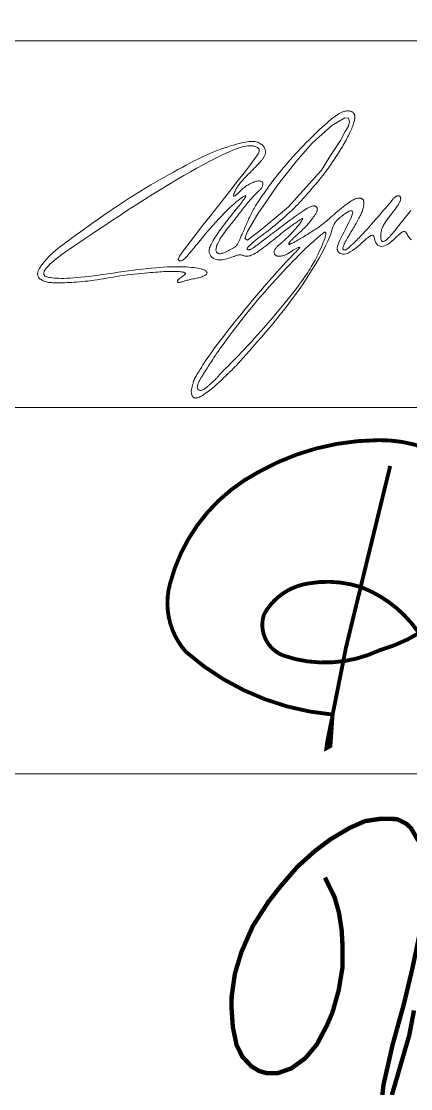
# Model space of a CAD drawing. Header units: millimetres. Extents: x 0 to 571985, y 0 to 2066666.
# Drawn here: x 568787.42 to 568794.44, y 2065514.77 to 2065534.02 of the extents above; entities that cross this region are included whole.
import ezdxf
from ezdxf.xclip import XClip

# ---------------------------------------------------------------- set-up
doc = ezdxf.new("R2010")
doc.units = ezdxf.units.MM
for name, pattern in [('ACAD_ISO10W100', [18.5, 12, -3, 0.5, -3]), ('CENTER', [3, 1.5, -0.5, 0.5, -0.5]), ('HIDDEN', [0.75, 0.5, -0.25])]:
    doc.linetypes.add(name, pattern=pattern)
for name, color, linetype, lineweight in [('A-KY HIEU', 34, 'Continuous', 20), ('A-TEXT', 7, 'Continuous', 18), ('boDnv', 54, 'Continuous', 25), ('E- RANH GIOI', 1, 'CENTER', 13)]:
    doc.layers.add(name, color=color, linetype=linetype, lineweight=lineweight)
for name, color, linetype in [('LogDg', 7, 'Continuous'), ('RANHGIOI', 2, 'HIDDEN'), ('TimDg', 222, 'Continuous'), ('ViaHeS', 32, 'Continuous')]:
    doc.layers.add(name, color=color, linetype=linetype)

# ---------------------------------------------------------------- blocks, each defined once
blk = doc.blocks.new('NEN')
at = {"layer": 'LogDg'}
blk.add_lwpolyline([(34.296, -348.766, -0.124666), (14.114, -339.771, 0.262937), (-5.331, -336.771, -0.009345), (-40.959, -349.473), (-145.868, -384.68, 0.405257), (-155.456, -403.235), (-146.557, -432.72), (-158.046, -436.187), (-166.572, -407.936, 0.423227), (-185.704, -398.049), (-272.077, -427.035, 0.40652), (-277.181, -436.964), (-262.947, -483.397), (-271.552, -486.035), (-285.593, -440.232, 0.421949), (-295.787, -434.992), (-422.26, -477.436, 0.346831), (-427.684, -485.726), (-426.662, -497.249, 0.109851), (-417.21, -527.045), (-422.398, -530.058, -0.109851), (-432.639, -497.779), (-433.194, -491.512, 0.484967), (-443.708, -484.634), (-484.199, -498.222, 0.36701), (-492.228, -511.51), (-484.402, -560.012), (-490.326, -560.967), (-497.433, -516.92, 0.457512), (-512.889, -507.388), (-525.337, -511.314, 0.375227), (-533.554, -524.795, 0.049445), (-523.248, -562.118), (-518.404, -576.577), (-525.515, -578.96), (-530.307, -564.659, -0.044276), (-540.221, -530.036, 0.448349), (-555.614, -520.863), (-568.853, -525.038), (-576.072, -502.149), (-552.391, -494.681, 0.333336), (-544.003, -482.976), (-545.865, -397.305, 0.120559), (-569.998, -307.198), (-621.979, -219.712, 0.334943), (-635.359, -214.239), (-686.931, -227.855), (-689.803, -216.977), (-647.957, -205.93, 0.498191), (-640.704, -188.198), (-654.378, -165.183, -0.144979), (-668.853, -108.061), (-659.845, 118.23, 0.428088), (-671.924, 130.707), (-689.222, 130.58), (-689.305, 141.83), (-670.344, 141.969, 0.400474), (-658.442, 153.492), (-657.828, 168.904), (-656.06, 189.374), (-648.588, 188.728), (-650.341, 168.432), (-650.889, 154.678, 0.425345), (-638.921, 142.201), (-621.613, 142.328, 0.402651), (-609.707, 153.94), (-609.387, 163.859, -0.019867), (-608.227, 179.942), (-606.8, 192.652), (-600.838, 191.983), (-602.264, 179.273, 0.019867), (-603.39, 163.665), (-603.676, 154.802, 0.425871), (-591.594, 142.415), (-548.362, 142.733), (-548.28, 131.483), (-592.887, 131.155, 0.401789), (-604.791, 119.578), (-607.754, 35.571, -0.005984), (-607.983, 30.718, 0.462462), (-599.177, 22.287), (-555.377, 26.801), (-554.762, 20.832), (-603.242, 15.836, 0.355613), (-610.381, 8.689), (-613.794, -24.838, 0.475348), (-605.015, -33.606), (-508.268, -23.636, 0.016072), (-476.806, -19.368, 0.37392), (-470.138, -11.259), (-470.705, 9.348), (-464.707, 9.513), (-464.235, -7.648, 0.461916), (-454.747, -15.288), (-421.581, -8.993, 0.020567), (-382.015, 0.216), (-299.764, 22.963, 0.415004), (-292.798, 35.293), (-296.969, 50.218), (-285.412, 53.448), (-281.218, 38.439, 0.413423), (-268.921, 31.492), (-169.968, 58.858, 0.427702), (-164.496, 69.052), (-169.623, 84.754), (-163.92, 86.616), (-158.479, 69.956, 0.400853), (-148.742, 64.729), (-123.897, 71.6, 0.437327), (-113.795, 91.173), (-114.462, 93.013), (-128.551, 136.154), (-105.736, 143.605), (-91.769, 100.833), (-90.91, 98.466, 0.429754), (-70.957, 89.772, 0.001079), (-63.934, 92.766, 0.001474), (-62.342, 93.454), (-47.534, 99.909, 0.386536), (-43.126, 109.726), (-48.301, 125.574), (-42.598, 127.436), (-38.076, 113.59, 0.442444), (-27.275, 108.739), (111.617, 169.28, 0.414214), (115.754, 179.811), (109.361, 194.478), (114.861, 196.875), (121.255, 182.208, 0.414214), (131.785, 178.071), (252.97, 230.894), (276.872, 241.312), (291.579, 249.057, 0.419837), (295.267, 261.365), (290.95, 269.196), (301.459, 274.99), (306.058, 266.648, 0.408717), (318.136, 263.031), (326.546, 267.464), (332.148, 256.836), (324.233, 252.656, 0.419466), (320.555, 240.352), (397.092, 101.523, 0.433643), (408.413, 98.649), (440.787, 119.386), (444.023, 114.334), (410.428, 92.813, 0.395048), (407.737, 82.215), (451.056, 3.639, -0.005576), (472.219, -35.781, 0.422017), (490.066, -41.118), (502.995, -33.918), (514.672, -54.886), (500.295, -62.892, 0.404193), (495.052, -80.181), (502.502, -94.711), (491.824, -100.186), (485.095, -87.061, 0.424556), (467.192, -81.64), (316.164, -165.913), (307.211, -171.115, 0.396001), (304.075, -181.611), (326.147, -225.742), (318.098, -229.768), (296.726, -187.038, 0.432664), (285.552, -183.699), (178.072, -246.148, 0.389772), (174.86, -256.488), (194.1, -297.126), (188.677, -299.693), (170.231, -260.733, 0.439085), (158.982, -257.239), (145.496, -265.075, -0.013452), (97.701, -291.151, 0.262926), (86.853, -307.563, -0.162068), (76.015, -333.842, 0.270323), (72.318, -353.653), (79.981, -375.074), (57.383, -383.157), (49.72, -361.737, 0.270325), (34.296, -348.766)], format="xyb", dxfattribs=at)
at = {"layer": 'RANHGIOI', "color": 1, "ltscale": 9, "const_width": 1}
blk.add_lwpolyline([(460, -51.299, 0.006594), (435.293, -5.051), (303.078, 234.769), (284.672, 225.077), (-55.993, 76.586), (-56.839, 76.223, -0.005137), (-90.743, 62.093), (-377.217, -17.133, -0.020567), (-418.225, -26.678), (-463.443, -35.259, -0.021218), (-506.422, -41.541), (-623.638, -53.62), (-626.464, -70.884, 0.128574), (-620.42, -135.36), (-615.505, -148.86, 0.039408), (-607.143, -167.188), (-594.172, -190.555), (-547.57, -259.493, -0.11987), (-522.704, -326.397), (-507.917, -451.947), (-504.475, -473.277), (-499.271, -471.636), (-50.48, -321.024, 0.050684), (130.425, -239.135), (301.319, -139.843)], format="xyb", close=True, dxfattribs=at)
at = {"layer": 'TimDg', "linetype": 'ACAD_ISO10W100', "ltscale": 0.75}
blk.add_lwpolyline([(283.906, 294.402), (445.802, 0.743, -0.007517), (474.039, -52.348), (508.786, -120.117, 0.000278)], format="xyb", dxfattribs=at)
at = {"layer": 'ViaHeS', "elevation": 0}
blk.add_lwpolyline([(-483.362, -504.27), (-441.21, -490.124), (-436.029, -493.514), (-435.627, -498.044, 0.109851), (-424.993, -531.564), (-414.615, -525.539, -0.109851), (-423.674, -496.984), (-424.342, -489.445), (-420.001, -483.006), (-295.249, -441.14), (-289.043, -444.33), (-275.854, -487.354), (-258.645, -482.078), (-271.972, -438.601), (-268.698, -432.23), (-181.634, -403.012), (-172.975, -407.486), (-163.79, -437.92), (-140.813, -430.986), (-150.211, -399.847), (-145.597, -390.918), (-39.026, -355.153, 0.008545), (-6.235, -343.522, -0.249193), (12.375, -345.964, 0.09975), (30.772, -354.181, -0.256949), (45.215, -366.957), (51.733, -385.178), (85.63, -373.053), (79.112, -354.831, -0.256949), (82.174, -335.793, 0.136918), (92.607, -310.438, -0.249193), (103.308, -295.017, 0.012659), (148.511, -270.262), (162.157, -262.333), (168.62, -264.341), (185.966, -300.977), (196.811, -295.842), (179.033, -258.291), (181.216, -251.26), (287.384, -189.574), (293.944, -191.534), (314.073, -231.781), (330.172, -223.729), (309.538, -182.474), (311.625, -175.49), (319.134, -171.127), (408.277, -121.386), (412.274, -122.589), (434.351, -165.321), (442.347, -161.19), (420.137, -118.201), (421.38, -114.074), (470.335, -86.758), (479.641, -89.576), (486.485, -102.924), (507.841, -91.973), (500.499, -77.654), (503.421, -68.019), (517.591, -60.128), (500.076, -28.676), (486.971, -35.974), (477.625, -33.17, 0.0056), (456.311, 6.536), (412.324, 86.322), (414.12, 93.398), (444.832, 113.071), (439.977, 120.649), (409.766, 101.296), (403.142, 102.978), (327.714, 239.794), (330.524, 249.193), (334.945, 251.528), (323.749, 272.772), (318.926, 270.23), (309.354, 273.096), (306.713, 277.887), (285.696, 266.299), (288.11, 261.921), (285.295, 252.529), (274.271, 246.724), (129.387, 183.571), (122.806, 186.157), (117.612, 198.074), (106.611, 193.279), (111.806, 181.362), (109.22, 174.781), (26.33, 138.65), (-29.869, 114.154), (-36.004, 116.909), (-39.746, 128.368), (-51.153, 124.642), (-47.055, 112.092), (-50.086, 105.341), (-75.921, 94.08), (-84.511, 97.937), (-100.033, 145.467), (-134.254, 134.292), (-118.657, 86.529), (-123.231, 78.009), (-150.258, 70.535), (-156.629, 73.955), (-161.068, 87.547), (-172.475, 83.822), (-168.207, 70.753), (-171.474, 64.667), (-269.546, 37.545), (-275.711, 41.028), (-279.634, 55.063), (-302.748, 48.603), (-298.843, 34.63), (-302.316, 28.482), (-383.614, 5.999, -0.020567), (-422.7, -3.099), (-456.246, -9.465), (-461.296, -5.399), (-461.708, 9.595), (-473.703, 9.265), (-473.239, -7.637), (-478.028, -13.489, -0.015955), (-508.883, -17.667), (-606.147, -27.691), (-610.614, -23.229), (-607.49, 7.461), (-602.01, 12.947), (-554.455, 17.848), (-555.685, 29.785), (-600.448, 25.172), (-605.043, 29.645, 0.007073), (-604.756, 35.466), (-601.912, 116.095), (-594.665, 123.142), (-548.221, 123.483), (-548.421, 150.733), (-593.42, 150.402), (-600.493, 157.35, -0.027886), (-599.283, 178.939), (-597.857, 191.648), (-609.782, 192.987), (-611.208, 180.277, 0.019867), (-612.385, 163.955), (-612.597, 157.389), (-619.823, 150.342), (-639.316, 150.198), (-646.998, 158.133), (-646.598, 168.196), (-644.852, 188.405), (-659.796, 189.697), (-661.572, 169.14), (-662.014, 158.023), (-670.332, 149.97), (-689.364, 149.83), (-689.163, 122.58), (-671.417, 122.71), (-663.736, 114.776), (-672.6, -107.912, 0.144979), (-657.602, -167.099), (-644.687, -188.836), (-648.335, -197.756), (-691.845, -209.242), (-684.889, -235.59), (-633.86, -222.118), (-622.039, -226.953), (-573.255, -309.058, -0.120474), (-549.614, -397.387), (-547.842, -478.902), (-555.298, -489.306), (-577.876, -496.427), (-567.048, -530.76), (-552.743, -526.248), (-543.713, -531.719, 0.042979), (-533.836, -565.928), (-529.071, -580.151), (-514.848, -575.386), (-519.719, -560.846, -0.045576), (-529.315, -527.166), (-523.005, -516.87), (-508.247, -512.215), (-500.456, -517.02), (-493.287, -561.445), (-481.44, -559.534), (-488.883, -513.408), (-483.362, -504.27)], format="xyb", dxfattribs=at)
blk = doc.blocks.new('dangquang')
blk.add_lwpolyline([(-3.881, 2.083), (-3.935, 2.018), (-3.989, 1.95), (-4.045, 1.88), (-4.102, 1.81), (-4.159, 1.738), (-4.216, 1.666), (-4.272, 1.594), (-4.329, 1.523), (-4.384, 1.453), (-4.438, 1.384), (-4.491, 1.319), (-4.541, 1.256), (-4.59, 1.197), (-4.636, 1.141), (-4.68, 1.089), (-4.721, 1.041), (-4.761, 0.998), (-4.798, 0.958), (-4.833, 0.924), (-4.865, 0.893), (-4.895, 0.868), (-4.923, 0.847), (-4.949, 0.83), (-4.972, 0.817), (-4.994, 0.808), (-5.013, 0.802), (-5.031, 0.799), (-5.048, 0.799), (-5.062, 0.802), (-5.075, 0.808), (-5.086, 0.816), (-5.096, 0.828), (-5.105, 0.843), (-5.112, 0.863), (-5.118, 0.886), (-5.122, 0.914), (-5.126, 0.946), (-5.128, 0.981), (-5.128, 1.02), (-5.128, 1.062), (-5.125, 1.104), (-5.121, 1.148), (-5.115, 1.192), (-5.106, 1.235), (-5.096, 1.276), (-5.084, 1.317), (-5.07, 1.356), (-5.054, 1.395), (-5.036, 1.434), (-5.016, 1.472), (-4.994, 1.51), (-4.971, 1.548), (-4.946, 1.587), (-4.92, 1.626), (-4.892, 1.665), (-4.863, 1.706), (-4.832, 1.746), (-4.801, 1.788), (-4.769, 1.83), (-4.735, 1.873), (-4.701, 1.916), (-4.667, 1.96), (-4.633, 2.004), (-4.599, 2.048), (-4.566, 2.092), (-4.534, 2.134), (-4.503, 2.176), (-4.475, 2.216), (-4.448, 2.255), (-4.424, 2.291), (-4.403, 2.326), (-4.383, 2.359), (-4.366, 2.39), (-4.351, 2.419), (-4.339, 2.445), (-4.328, 2.469), (-4.32, 2.49), (-4.314, 2.51), (-4.31, 2.527), (-4.307, 2.542), (-4.306, 2.557), (-4.306, 2.57), (-4.306, 2.582), (-4.308, 2.593), (-4.309, 2.604), (-4.311, 2.614), (-4.314, 2.624), (-4.317, 2.634), (-4.322, 2.643), (-4.327, 2.651), (-4.334, 2.658), (-4.342, 2.665), (-4.352, 2.67), (-4.362, 2.675), (-4.374, 2.679), (-4.387, 2.682), (-4.401, 2.683), (-4.415, 2.684), (-4.43, 2.683), (-4.445, 2.681), (-4.46, 2.677), (-4.476, 2.672), (-4.491, 2.665), (-4.507, 2.656), (-4.524, 2.645), (-4.54, 2.632), (-4.558, 2.617), (-4.576, 2.599), (-4.595, 2.579), (-4.615, 2.555), (-4.639, 2.527), (-4.668, 2.493), (-4.702, 2.451), (-4.743, 2.401), (-4.792, 2.342), (-4.851, 2.273), (-4.92, 2.193), (-4.997, 2.103), (-5.081, 2.007), (-5.168, 1.907), (-5.257, 1.805), (-5.346, 1.704), (-5.432, 1.607), (-5.513, 1.515), (-5.586, 1.432), (-5.654, 1.356), (-5.716, 1.286), (-5.774, 1.222), (-5.828, 1.163), (-5.879, 1.107), (-5.929, 1.054), (-5.979, 1.003), (-6.028, 0.952), (-6.077, 0.903), (-6.125, 0.855), (-6.173, 0.808), (-6.218, 0.764), (-6.262, 0.722), (-6.304, 0.682), (-6.342, 0.646), (-6.378, 0.613), (-6.41, 0.583), (-6.44, 0.557), (-6.467, 0.534), (-6.492, 0.513), (-6.516, 0.496), (-6.538, 0.481), (-6.558, 0.469), (-6.578, 0.46), (-6.596, 0.453), (-6.614, 0.449), (-6.63, 0.448), (-6.644, 0.449), (-6.658, 0.452), (-6.669, 0.458), (-6.679, 0.467), (-6.686, 0.477), (-6.692, 0.491), (-6.695, 0.507), (-6.695, 0.527), (-6.692, 0.551), (-6.686, 0.579), (-6.676, 0.611), (-6.662, 0.647), (-6.643, 0.688), (-6.621, 0.734), (-6.595, 0.784), (-6.567, 0.837), (-6.536, 0.892), (-6.503, 0.949), (-6.468, 1.008), (-6.433, 1.067), (-6.397, 1.127), (-6.361, 1.187), (-6.325, 1.247), (-6.289, 1.306), (-6.253, 1.366), (-6.218, 1.424), (-6.184, 1.482), (-6.151, 1.539), (-6.119, 1.596), (-6.088, 1.651), (-6.059, 1.705), (-6.031, 1.757), (-6.005, 1.808), (-5.981, 1.858), (-5.959, 1.906), (-5.938, 1.951), (-5.92, 1.995), (-5.904, 2.037), (-5.889, 2.077), (-5.877, 2.114), (-5.866, 2.15), (-5.857, 2.184), (-5.85, 2.216), (-5.844, 2.246), (-5.839, 2.275), (-5.836, 2.301), (-5.833, 2.326), (-5.832, 2.35), (-5.831, 2.372), (-5.831, 2.392), (-5.832, 2.412), (-5.833, 2.43), (-5.835, 2.447), (-5.837, 2.463), (-5.84, 2.479), (-5.843, 2.493), (-5.848, 2.506), (-5.854, 2.518), (-5.861, 2.53), (-5.87, 2.54), (-5.881, 2.55), (-5.893, 2.559), (-5.907, 2.567), (-5.923, 2.574), (-5.94, 2.579), (-5.959, 2.583), (-5.98, 2.587), (-6.002, 2.588), (-6.026, 2.588), (-6.052, 2.587), (-6.08, 2.583), (-6.109, 2.577), (-6.141, 2.569), (-6.175, 2.557), (-6.212, 2.542), (-6.252, 2.524), (-6.294, 2.502), (-6.34, 2.476), (-6.389, 2.445), (-6.441, 2.411), (-6.496, 2.372), (-6.556, 2.328), (-6.619, 2.28), (-6.686, 2.228), (-6.757, 2.171), (-6.831, 2.11), (-6.907, 2.047), (-6.983, 1.983), (-7.058, 1.919), (-7.131, 1.857), (-7.201, 1.797), (-7.265, 1.742), (-7.324, 1.691), (-7.378, 1.645), (-7.427, 1.603), (-7.472, 1.565), (-7.514, 1.53), (-7.552, 1.498), (-7.589, 1.469), (-7.625, 1.442), (-7.66, 1.416), (-7.695, 1.391), (-7.731, 1.367), (-7.767, 1.342), (-7.806, 1.317), (-7.847, 1.291), (-7.891, 1.263), (-7.939, 1.233), (-7.991, 1.2), (-8.046, 1.166), (-8.103, 1.129), (-8.162, 1.092), (-8.222, 1.055), (-8.281, 1.018), (-8.338, 0.983), (-8.394, 0.95), (-8.446, 0.919), (-8.495, 0.89), (-8.541, 0.864), (-8.584, 0.84), (-8.624, 0.818), (-8.662, 0.798), (-8.696, 0.78), (-8.728, 0.763), (-8.757, 0.748), (-8.783, 0.735), (-8.807, 0.723), (-8.828, 0.713), (-8.848, 0.703), (-8.865, 0.696), (-8.88, 0.69), (-8.893, 0.685), (-8.904, 0.681), (-8.913, 0.679), (-8.921, 0.679), (-8.927, 0.68), (-8.931, 0.682), (-8.933, 0.687), (-8.934, 0.693), (-8.933, 0.701), (-8.93, 0.711), (-8.926, 0.722), (-8.919, 0.736), (-8.91, 0.752), (-8.899, 0.77), (-8.885, 0.789), (-8.868, 0.811), (-8.848, 0.834), (-8.824, 0.859), (-8.797, 0.886), (-8.767, 0.915), (-8.735, 0.946), (-8.699, 0.979), (-8.661, 1.014), (-8.621, 1.05), (-8.578, 1.089), (-8.533, 1.129), (-8.487, 1.171), (-8.44, 1.214), (-8.393, 1.257), (-8.346, 1.302), (-8.301, 1.346), (-8.257, 1.389), (-8.215, 1.432), (-8.177, 1.474), (-8.141, 1.515), (-8.108, 1.554), (-8.077, 1.593), (-8.047, 1.63), (-8.02, 1.666), (-7.993, 1.701), (-7.968, 1.735), (-7.944, 1.768), (-7.92, 1.8), (-7.897, 1.831), (-7.876, 1.861), (-7.856, 1.89), (-7.837, 1.918), (-7.82, 1.945), (-7.805, 1.971), (-7.791, 1.997), (-7.779, 2.022), (-7.77, 2.046), (-7.762, 2.069), (-7.756, 2.092), (-7.753, 2.113), (-7.752, 2.133), (-7.754, 2.152), (-7.757, 2.171), (-7.764, 2.188), (-7.772, 2.203), (-7.782, 2.218), (-7.795, 2.231), (-7.809, 2.242), (-7.825, 2.252), (-7.842, 2.26), (-7.861, 2.266), (-7.883, 2.27), (-7.907, 2.27), (-7.936, 2.267), (-7.968, 2.259), (-8.006, 2.246), (-8.05, 2.228), (-8.101, 2.203), (-8.159, 2.171), (-8.224, 2.133), (-8.295, 2.089), (-8.37, 2.04), (-8.449, 1.987), (-8.531, 1.931), (-8.614, 1.873), (-8.699, 1.812), (-8.784, 1.751), (-8.868, 1.688), (-8.953, 1.625), (-9.037, 1.562), (-9.12, 1.499), (-9.202, 1.437), (-9.284, 1.375), (-9.365, 1.314), (-9.444, 1.254), (-9.522, 1.196), (-9.597, 1.139), (-9.67, 1.084), (-9.74, 1.032), (-9.806, 0.983), (-9.868, 0.936), (-9.926, 0.892), (-9.978, 0.852), (-10.027, 0.815), (-10.071, 0.781), (-10.112, 0.749), (-10.151, 0.719), (-10.187, 0.691), (-10.222, 0.664), (-10.255, 0.639), (-10.289, 0.613), (-10.321, 0.589), (-10.353, 0.566), (-10.384, 0.545), (-10.414, 0.525), (-10.443, 0.507), (-10.47, 0.492), (-10.496, 0.48), (-10.52, 0.47), (-10.542, 0.464), (-10.562, 0.46), (-10.581, 0.458), (-10.597, 0.458), (-10.612, 0.46), (-10.625, 0.463), (-10.635, 0.468), (-10.644, 0.474), (-10.65, 0.482), (-10.653, 0.491), (-10.652, 0.502), (-10.648, 0.515), (-10.639, 0.532), (-10.626, 0.551), (-10.608, 0.574), (-10.584, 0.601), (-10.554, 0.632), (-10.519, 0.666), (-10.479, 0.703), (-10.433, 0.744), (-10.382, 0.787), (-10.325, 0.834), (-10.263, 0.884), (-10.195, 0.936), (-10.123, 0.991), (-10.045, 1.05), (-9.963, 1.112), (-9.877, 1.177), (-9.786, 1.246), (-9.692, 1.32), (-9.594, 1.398), (-9.493, 1.48), (-9.39, 1.565), (-9.286, 1.654), (-9.183, 1.743), (-9.081, 1.833), (-8.982, 1.922), (-8.888, 2.009), (-8.799, 2.094), (-8.716, 2.174), (-8.638, 2.252), (-8.565, 2.328), (-8.494, 2.404), (-8.424, 2.479), (-8.355, 2.556), (-8.284, 2.636), (-8.211, 2.718), (-8.134, 2.805), (-8.054, 2.895), (-7.973, 2.988), (-7.891, 3.081), (-7.81, 3.174), (-7.732, 3.266), (-7.657, 3.356), (-7.587, 3.442), (-7.522, 3.523), (-7.463, 3.601), (-7.408, 3.675), (-7.356, 3.747), (-7.307, 3.816), (-7.26, 3.884), (-7.213, 3.952), (-7.168, 4.02), (-7.121, 4.088), (-7.075, 4.157), (-7.028, 4.227), (-6.982, 4.297), (-6.936, 4.367), (-6.89, 4.437), (-6.845, 4.507), (-6.802, 4.577), (-6.76, 4.647), (-6.718, 4.716), (-6.679, 4.784), (-6.64, 4.852), (-6.603, 4.919), (-6.567, 4.985), (-6.532, 5.05), (-6.499, 5.114), (-6.467, 5.178), (-6.436, 5.239), (-6.406, 5.3), (-6.379, 5.359), (-6.353, 5.416), (-6.329, 5.471), (-6.307, 5.524), (-6.287, 5.575), (-6.269, 5.624), (-6.254, 5.67), (-6.241, 5.713), (-6.229, 5.754), (-6.22, 5.793), (-6.212, 5.828), (-6.206, 5.861), (-6.202, 5.891), (-6.199, 5.918), (-6.198, 5.943), (-6.198, 5.965), (-6.2, 5.985), (-6.204, 6.004), (-6.209, 6.022), (-6.216, 6.04), (-6.224, 6.057), (-6.235, 6.073), (-6.247, 6.09), (-6.261, 6.106), (-6.277, 6.122), (-6.295, 6.137), (-6.314, 6.15), (-6.336, 6.163), (-6.359, 6.173), (-6.384, 6.182), (-6.412, 6.189), (-6.441, 6.194), (-6.471, 6.196), (-6.504, 6.196), (-6.539, 6.194), (-6.575, 6.189), (-6.614, 6.181), (-6.654, 6.171), (-6.697, 6.156), (-6.743, 6.138), (-6.792, 6.115), (-6.846, 6.086), (-6.904, 6.051), (-6.966, 6.01), (-7.035, 5.961), (-7.109, 5.904), (-7.189, 5.84), (-7.275, 5.769), (-7.365, 5.691), (-7.46, 5.607), (-7.559, 5.517), (-7.661, 5.421), (-7.766, 5.321), (-7.874, 5.217), (-7.985, 5.109), (-8.096, 4.998), (-8.209, 4.884), (-8.322, 4.768), (-8.434, 4.651), (-8.545, 4.533), (-8.654, 4.415), (-8.761, 4.298), (-8.864, 4.182), (-8.965, 4.068), (-9.061, 3.958), (-9.152, 3.85), (-9.238, 3.748), (-9.318, 3.65), (-9.392, 3.559), (-9.459, 3.474), (-9.52, 3.395), (-9.576, 3.321), (-9.628, 3.25), (-9.677, 3.183), (-9.724, 3.117), (-9.77, 3.052), (-9.816, 2.987), (-9.864, 2.921), (-9.912, 2.854), (-9.96, 2.787), (-10.008, 2.72), (-10.055, 2.653), (-10.101, 2.586), (-10.146, 2.521), (-10.188, 2.457), (-10.229, 2.395), (-10.266, 2.335), (-10.302, 2.276), (-10.336, 2.219), (-10.368, 2.163), (-10.398, 2.108), (-10.427, 2.054), (-10.454, 2.002), (-10.48, 1.95), (-10.505, 1.899), (-10.53, 1.848), (-10.554, 1.796), (-10.578, 1.744), (-10.602, 1.691), (-10.626, 1.636), (-10.651, 1.58), (-10.677, 1.521), (-10.704, 1.461), (-10.73, 1.401), (-10.757, 1.34), (-10.783, 1.281), (-10.808, 1.224), (-10.832, 1.169), (-10.855, 1.118), (-10.875, 1.071), (-10.895, 1.028), (-10.912, 0.988), (-10.929, 0.951), (-10.944, 0.917), (-10.959, 0.885), (-10.973, 0.855), (-10.986, 0.825), (-10.999, 0.797), (-11.013, 0.77), (-11.026, 0.743), (-11.039, 0.718), (-11.053, 0.694), (-11.067, 0.671), (-11.082, 0.65), (-11.097, 0.63), (-11.114, 0.611), (-11.131, 0.594), (-11.149, 0.578), (-11.169, 0.562), (-11.189, 0.548), (-11.211, 0.534), (-11.234, 0.52), (-11.258, 0.506), (-11.284, 0.492), (-11.31, 0.478), (-11.338, 0.463), (-11.367, 0.449), (-11.397, 0.434), (-11.428, 0.419), (-11.46, 0.404), (-11.492, 0.389), (-11.525, 0.374), (-11.558, 0.359), (-11.591, 0.345), (-11.624, 0.332), (-11.656, 0.32), (-11.687, 0.31), (-11.717, 0.303), (-11.745, 0.298), (-11.772, 0.296), (-11.796, 0.296), (-11.819, 0.3), (-11.839, 0.305), (-11.858, 0.313), (-11.875, 0.322), (-11.89, 0.333), (-11.904, 0.346), (-11.916, 0.36), (-11.926, 0.376), (-11.934, 0.393), (-11.939, 0.413), (-11.943, 0.436), (-11.943, 0.461), (-11.941, 0.49), (-11.936, 0.523), (-11.927, 0.56), (-11.916, 0.6), (-11.9, 0.644), (-11.881, 0.692), (-11.858, 0.744), (-11.831, 0.799), (-11.8, 0.856), (-11.764, 0.917), (-11.723, 0.981), (-11.679, 1.047), (-11.631, 1.114), (-11.581, 1.183), (-11.529, 1.252), (-11.476, 1.322), (-11.423, 1.39), (-11.369, 1.458), (-11.317, 1.523), (-11.266, 1.588), (-11.216, 1.651), (-11.167, 1.712), (-11.118, 1.773), (-11.071, 1.833), (-11.024, 1.893), (-10.978, 1.952), (-10.933, 2.011), (-10.889, 2.069), (-10.845, 2.128), (-10.8, 2.186), (-10.756, 2.243), (-10.711, 2.301), (-10.666, 2.358), (-10.619, 2.414), (-10.571, 2.47), (-10.523, 2.525), (-10.475, 2.579), (-10.427, 2.63), (-10.381, 2.679), (-10.337, 2.724), (-10.296, 2.766), (-10.258, 2.803), (-10.225, 2.836), (-10.194, 2.865), (-10.167, 2.89), (-10.143, 2.914), (-10.122, 2.936), (-10.102, 2.958), (-10.084, 2.981), (-10.067, 3.004), (-10.051, 3.03), (-10.036, 3.058), (-10.023, 3.087), (-10.013, 3.116), (-10.006, 3.144), (-10.002, 3.172), (-10.003, 3.199), (-10.008, 3.223), (-10.019, 3.244), (-10.035, 3.262), (-10.055, 3.277), (-10.081, 3.288), (-10.11, 3.296), (-10.143, 3.3), (-10.181, 3.3), (-10.221, 3.296), (-10.264, 3.288), (-10.31, 3.276), (-10.357, 3.261), (-10.405, 3.243), (-10.453, 3.223), (-10.5, 3.201), (-10.546, 3.178), (-10.589, 3.155), (-10.629, 3.132), (-10.667, 3.108), (-10.702, 3.085), (-10.735, 3.061), (-10.767, 3.036), (-10.797, 3.011), (-10.827, 2.986), (-10.857, 2.959), (-10.886, 2.931), (-10.916, 2.903), (-10.946, 2.874), (-10.975, 2.846), (-11.003, 2.818), (-11.031, 2.792), (-11.057, 2.767), (-11.083, 2.744), (-11.107, 2.724), (-11.13, 2.706), (-11.15, 2.691), (-11.169, 2.68), (-11.185, 2.672), (-11.198, 2.667), (-11.208, 2.667), (-11.216, 2.671), (-11.219, 2.679), (-11.22, 2.692), (-11.218, 2.707), (-11.213, 2.725), (-11.207, 2.746), (-11.199, 2.768), (-11.191, 2.79), (-11.182, 2.813), (-11.172, 2.836), (-11.162, 2.858), (-11.152, 2.881), (-11.141, 2.904), (-11.129, 2.927), (-11.117, 2.951), (-11.103, 2.976), (-11.088, 3.002), (-11.072, 3.03), (-11.053, 3.059), (-11.033, 3.09), (-11.01, 3.123), (-10.984, 3.158), (-10.955, 3.195), (-10.922, 3.235), (-10.886, 3.278), (-10.845, 3.325), (-10.801, 3.373), (-10.754, 3.423), (-10.706, 3.474), (-10.657, 3.524), (-10.608, 3.574), (-10.561, 3.623), (-10.515, 3.669), (-10.473, 3.712), (-10.433, 3.752), (-10.395, 3.789), (-10.36, 3.825), (-10.327, 3.858), (-10.296, 3.89), (-10.266, 3.922), (-10.237, 3.952), (-10.209, 3.981), (-10.182, 4.011), (-10.157, 4.039), (-10.132, 4.067), (-10.108, 4.094), (-10.086, 4.12), (-10.064, 4.146), (-10.044, 4.17), (-10.024, 4.193), (-10.006, 4.216), (-9.989, 4.239), (-9.973, 4.261), (-9.959, 4.284), (-9.945, 4.308), (-9.933, 4.334), (-9.922, 4.361), (-9.913, 4.391), (-9.906, 4.422), (-9.9, 4.454), (-9.897, 4.488), (-9.897, 4.522), (-9.9, 4.557), (-9.907, 4.591), (-9.917, 4.625), (-9.932, 4.658), (-9.95, 4.69), (-9.972, 4.72), (-9.996, 4.749), (-10.023, 4.777), (-10.052, 4.802), (-10.082, 4.825), (-10.112, 4.847), (-10.143, 4.866), (-10.175, 4.882), (-10.209, 4.896), (-10.243, 4.908), (-10.28, 4.918), (-10.319, 4.926), (-10.361, 4.931), (-10.406, 4.934), (-10.455, 4.935), (-10.509, 4.933), (-10.567, 4.929), (-10.633, 4.921), (-10.706, 4.909), (-10.787, 4.894), (-10.877, 4.874), (-10.978, 4.849), (-11.09, 4.819), (-11.211, 4.785), (-11.34, 4.746), (-11.474, 4.703), (-11.613, 4.657), (-11.754, 4.607), (-11.896, 4.554), (-12.037, 4.499), (-12.175, 4.442), (-12.311, 4.383), (-12.448, 4.32), (-12.585, 4.254), (-12.726, 4.185), (-12.871, 4.111), (-13.021, 4.033), (-13.178, 3.949), (-13.344, 3.86), (-13.517, 3.767), (-13.695, 3.669), (-13.878, 3.567), (-14.064, 3.462), (-14.252, 3.355), (-14.441, 3.246), (-14.629, 3.136), (-14.814, 3.025), (-14.998, 2.914), (-15.178, 2.804), (-15.355, 2.693), (-15.529, 2.583), (-15.699, 2.475), (-15.864, 2.367), (-16.025, 2.261), (-16.18, 2.157), (-16.331, 2.055), (-16.477, 1.956), (-16.619, 1.858), (-16.756, 1.763), (-16.888, 1.67), (-17.016, 1.579), (-17.14, 1.491), (-17.26, 1.406), (-17.377, 1.322), (-17.49, 1.241), (-17.6, 1.162), (-17.708, 1.084), (-17.813, 1.007), (-17.916, 0.931), (-18.018, 0.856), (-18.119, 0.781), (-18.218, 0.707), (-18.314, 0.633), (-18.407, 0.561), (-18.496, 0.491), (-18.58, 0.422), (-18.659, 0.355), (-18.732, 0.29), (-18.799, 0.228), (-18.859, 0.168), (-18.913, 0.111), (-18.962, 0.056), (-19.007, 0.004), (-19.047, -0.045), (-19.084, -0.092), (-19.118, -0.136), (-19.149, -0.178), (-19.177, -0.218), (-19.203, -0.255), (-19.226, -0.291), (-19.247, -0.325), (-19.265, -0.358), (-19.281, -0.391), (-19.294, -0.422), (-19.305, -0.454), (-19.313, -0.485), (-19.318, -0.516), (-19.32, -0.547), (-19.317, -0.577), (-19.31, -0.607), (-19.299, -0.637), (-19.283, -0.667), (-19.261, -0.696), (-19.235, -0.724), (-19.204, -0.751), (-19.17, -0.777), (-19.132, -0.801), (-19.091, -0.823), (-19.047, -0.843), (-19.002, -0.859), (-18.955, -0.873), (-18.906, -0.884), (-18.856, -0.892), (-18.803, -0.898), (-18.748, -0.902), (-18.69, -0.905), (-18.63, -0.907), (-18.567, -0.908), (-18.5, -0.908), (-18.43, -0.908), (-18.356, -0.907), (-18.278, -0.906), (-18.195, -0.903), (-18.108, -0.9), (-18.015, -0.896), (-17.916, -0.891), (-17.812, -0.885), (-17.703, -0.878), (-17.589, -0.869), (-17.471, -0.859), (-17.35, -0.847), (-17.227, -0.834), (-17.101, -0.818), (-16.975, -0.801), (-16.848, -0.782), (-16.72, -0.761), (-16.591, -0.739), (-16.46, -0.716), (-16.327, -0.692), (-16.191, -0.669), (-16.052, -0.646), (-15.911, -0.625), (-15.765, -0.604), (-15.618, -0.585), (-15.47, -0.568), (-15.323, -0.551), (-15.178, -0.536), (-15.038, -0.522), (-14.904, -0.509), (-14.777, -0.498), (-14.659, -0.487), (-14.55, -0.478), (-14.447, -0.47), (-14.352, -0.463), (-14.262, -0.457), (-14.177, -0.451), (-14.097, -0.447), (-14.019, -0.443), (-13.945, -0.44), (-13.873, -0.438), (-13.804, -0.437), (-13.739, -0.437), (-13.676, -0.437), (-13.618, -0.438), (-13.563, -0.439), (-13.512, -0.442), (-13.466, -0.445), (-13.424, -0.448), (-13.385, -0.452), (-13.351, -0.457), (-13.321, -0.462), (-13.295, -0.468), (-13.272, -0.475), (-13.253, -0.482), (-13.237, -0.489), (-13.225, -0.497), (-13.216, -0.506), (-13.211, -0.515), (-13.208, -0.524), (-13.209, -0.534), (-13.212, -0.544), (-13.218, -0.554), (-13.226, -0.565), (-13.237, -0.576), (-13.25, -0.587), (-13.264, -0.599), (-13.28, -0.611), (-13.298, -0.624), (-13.317, -0.637), (-13.336, -0.65), (-13.356, -0.664), (-13.376, -0.678), (-13.397, -0.693), (-13.417, -0.708), (-13.436, -0.724), (-13.454, -0.739), (-13.472, -0.755), (-13.487, -0.77), (-13.501, -0.786), (-13.513, -0.802), (-13.523, -0.817), (-13.531, -0.831), (-13.536, -0.844), (-13.538, -0.856), (-13.537, -0.867), (-13.533, -0.875), (-13.525, -0.882), (-13.515, -0.887), (-13.501, -0.89), (-13.485, -0.892), (-13.465, -0.891), (-13.443, -0.888), (-13.419, -0.884), (-13.392, -0.878), (-13.363, -0.87), (-13.331, -0.861), (-13.298, -0.851), (-13.262, -0.839), (-13.224, -0.828), (-13.183, -0.816), (-13.141, -0.804), (-13.096, -0.792), (-13.049, -0.781), (-13.001, -0.77), (-12.951, -0.76), (-12.9, -0.75), (-12.848, -0.74), (-12.797, -0.729), (-12.746, -0.719), (-12.695, -0.708), (-12.645, -0.696), (-12.597, -0.683), (-12.552, -0.669), (-12.508, -0.655), (-12.468, -0.64), (-12.431, -0.623), (-12.399, -0.605), (-12.371, -0.587), (-12.347, -0.566), (-12.33, -0.545), (-12.318, -0.523), (-12.313, -0.501), (-12.315, -0.479), (-12.324, -0.456), (-12.341, -0.434), (-12.367, -0.412), (-12.401, -0.392), (-12.444, -0.372), (-12.495, -0.354), (-12.555, -0.336), (-12.622, -0.32), (-12.697, -0.305), (-12.78, -0.291), (-12.87, -0.279), (-12.966, -0.269), (-13.07, -0.26), (-13.18, -0.253), (-13.297, -0.247), (-13.419, -0.244), (-13.547, -0.243), (-13.681, -0.244), (-13.82, -0.247), (-13.965, -0.252), (-14.114, -0.26), (-14.27, -0.271), (-14.432, -0.284), (-14.602, -0.299), (-14.778, -0.317), (-14.962, -0.338), (-15.154, -0.361), (-15.355, -0.387), (-15.561, -0.415), (-15.772, -0.445), (-15.986, -0.475), (-16.199, -0.506), (-16.409, -0.536), (-16.616, -0.565), (-16.815, -0.592), (-17.006, -0.618), (-17.188, -0.641), (-17.362, -0.661), (-17.527, -0.679), (-17.684, -0.694), (-17.832, -0.706), (-17.972, -0.715), (-18.103, -0.721), (-18.227, -0.724), (-18.342, -0.724), (-18.448, -0.721), (-18.546, -0.717), (-18.635, -0.71), (-18.714, -0.702), (-18.783, -0.693), (-18.843, -0.684), (-18.892, -0.674), (-18.933, -0.663), (-18.966, -0.652), (-18.991, -0.64), (-19.011, -0.627), (-19.026, -0.613), (-19.038, -0.597), (-19.047, -0.58), (-19.054, -0.56), (-19.058, -0.538), (-19.06, -0.514), (-19.058, -0.487), (-19.051, -0.457), (-19.039, -0.424), (-19.021, -0.388), (-18.996, -0.348), (-18.963, -0.303), (-18.921, -0.255), (-18.869, -0.201), (-18.807, -0.141), (-18.734, -0.075), (-18.648, -0.003), (-18.549, 0.077), (-18.436, 0.164), (-18.308, 0.26), (-18.163, 0.365), (-18, 0.481), (-17.819, 0.607), (-17.617, 0.746), (-17.394, 0.898), (-17.148, 1.063), (-16.878, 1.244), (-16.583, 1.439), (-16.268, 1.647), (-15.937, 1.864), (-15.595, 2.087), (-15.247, 2.311), (-14.897, 2.534), (-14.55, 2.752), (-14.212, 2.961), (-13.886, 3.16), (-13.573, 3.346), (-13.275, 3.52), (-12.993, 3.682), (-12.727, 3.831), (-12.478, 3.967), (-12.248, 4.09), (-12.036, 4.2), (-11.844, 4.297), (-11.671, 4.381), (-11.515, 4.454), (-11.374, 4.517), (-11.247, 4.569), (-11.134, 4.614), (-11.031, 4.65), (-10.938, 4.68), (-10.853, 4.704), (-10.777, 4.722), (-10.707, 4.736), (-10.644, 4.745), (-10.588, 4.751), (-10.536, 4.753), (-10.49, 4.752), (-10.448, 4.749), (-10.411, 4.745), (-10.376, 4.738), (-10.346, 4.73), (-10.318, 4.722), (-10.293, 4.712), (-10.27, 4.701), (-10.249, 4.69), (-10.23, 4.678), (-10.212, 4.667), (-10.197, 4.654), (-10.183, 4.641), (-10.171, 4.626), (-10.163, 4.61), (-10.157, 4.592), (-10.154, 4.571), (-10.155, 4.547), (-10.16, 4.518), (-10.175, 4.479), (-10.205, 4.423), (-10.255, 4.343), (-10.332, 4.232), (-10.44, 4.082), (-10.586, 3.888), (-10.775, 3.642), (-11.01, 3.34), (-11.281, 2.995), (-11.576, 2.621), (-11.882, 2.233), (-12.187, 1.846), (-12.479, 1.475), (-12.744, 1.135), (-12.971, 0.841), (-13.151, 0.605), (-13.285, 0.423), (-13.381, 0.286), (-13.444, 0.189), (-13.481, 0.124), (-13.497, 0.082), (-13.499, 0.057), (-13.493, 0.042), (-13.484, 0.03), (-13.474, 0.02), (-13.461, 0.012), (-13.447, 0.006), (-13.431, 0.002), (-13.415, 0), (-13.397, 0), (-13.378, 0.002), (-13.357, 0.007), (-13.335, 0.015), (-13.31, 0.03), (-13.279, 0.051), (-13.244, 0.081), (-13.201, 0.122), (-13.15, 0.175), (-13.09, 0.242), (-13.019, 0.324), (-12.939, 0.42), (-12.851, 0.528), (-12.755, 0.646), (-12.652, 0.772), (-12.544, 0.904), (-12.431, 1.04), (-12.315, 1.178), (-12.196, 1.318), (-12.075, 1.456), (-11.955, 1.592), (-11.835, 1.724), (-11.717, 1.85), (-11.601, 1.971), (-11.49, 2.083), (-11.384, 2.186), (-11.285, 2.278), (-11.192, 2.36), (-11.106, 2.432), (-11.027, 2.495), (-10.957, 2.548), (-10.895, 2.592), (-10.841, 2.628), (-10.797, 2.655), (-10.762, 2.675), (-10.735, 2.688), (-10.717, 2.693), (-10.706, 2.692), (-10.703, 2.685), (-10.706, 2.671), (-10.714, 2.653), (-10.728, 2.629), (-10.746, 2.6), (-10.768, 2.566), (-10.795, 2.528), (-10.826, 2.486), (-10.861, 2.439), (-10.9, 2.388), (-10.943, 2.333), (-10.99, 2.274), (-11.04, 2.211), (-11.094, 2.145), (-11.15, 2.076), (-11.209, 2.004), (-11.269, 1.93), (-11.331, 1.852), (-11.394, 1.773), (-11.457, 1.692), (-11.52, 1.61), (-11.583, 1.526), (-11.645, 1.443), (-11.705, 1.36), (-11.764, 1.278), (-11.82, 1.197), (-11.873, 1.119), (-11.924, 1.045), (-11.97, 0.973), (-12.013, 0.906), (-12.052, 0.842), (-12.087, 0.783), (-12.118, 0.727), (-12.146, 0.675), (-12.169, 0.627), (-12.189, 0.582), (-12.204, 0.542), (-12.216, 0.505), (-12.224, 0.471), (-12.228, 0.439), (-12.229, 0.408), (-12.227, 0.379), (-12.222, 0.35), (-12.213, 0.32), (-12.202, 0.29), (-12.188, 0.259), (-12.171, 0.229), (-12.151, 0.199), (-12.129, 0.171), (-12.103, 0.144), (-12.074, 0.119), (-12.042, 0.097), (-12.007, 0.079), (-11.969, 0.063), (-11.928, 0.051), (-11.883, 0.043), (-11.836, 0.039), (-11.785, 0.038), (-11.731, 0.04), (-11.674, 0.047), (-11.613, 0.058), (-11.551, 0.072), (-11.487, 0.088), (-11.424, 0.107), (-11.362, 0.126), (-11.302, 0.146), (-11.247, 0.165), (-11.195, 0.184), (-11.15, 0.201), (-11.109, 0.215), (-11.073, 0.228), (-11.041, 0.238), (-11.012, 0.246), (-10.984, 0.251), (-10.958, 0.254), (-10.933, 0.253), (-10.907, 0.249), (-10.881, 0.242), (-10.855, 0.233), (-10.828, 0.224), (-10.8, 0.214), (-10.771, 0.205), (-10.741, 0.197), (-10.71, 0.192), (-10.678, 0.189), (-10.644, 0.189), (-10.607, 0.193), (-10.568, 0.201), (-10.527, 0.213), (-10.481, 0.23), (-10.432, 0.252), (-10.379, 0.279), (-10.321, 0.311), (-10.259, 0.349), (-10.193, 0.392), (-10.124, 0.439), (-10.051, 0.49), (-9.976, 0.545), (-9.899, 0.604), (-9.82, 0.665), (-9.739, 0.728), (-9.657, 0.793), (-9.575, 0.859), (-9.494, 0.925), (-9.414, 0.989), (-9.335, 1.053), (-9.26, 1.114), (-9.187, 1.171), (-9.119, 1.225), (-9.054, 1.274), (-8.993, 1.32), (-8.935, 1.363), (-8.88, 1.404), (-8.828, 1.441), (-8.779, 1.477), (-8.732, 1.51), (-8.687, 1.542), (-8.645, 1.572), (-8.605, 1.6), (-8.567, 1.627), (-8.532, 1.651), (-8.5, 1.673), (-8.47, 1.692), (-8.443, 1.709), (-8.419, 1.724), (-8.398, 1.735), (-8.381, 1.743), (-8.368, 1.746), (-8.359, 1.746), (-8.355, 1.74), (-8.356, 1.73), (-8.362, 1.713), (-8.374, 1.691), (-8.39, 1.664), (-8.412, 1.632), (-8.437, 1.596), (-8.465, 1.557), (-8.496, 1.516), (-8.528, 1.474), (-8.562, 1.431), (-8.597, 1.388), (-8.632, 1.345), (-8.667, 1.303), (-8.704, 1.261), (-8.74, 1.219), (-8.778, 1.178), (-8.816, 1.138), (-8.854, 1.098), (-8.893, 1.058), (-8.932, 1.02), (-8.971, 0.982), (-9.01, 0.945), (-9.049, 0.91), (-9.087, 0.875), (-9.125, 0.841), (-9.162, 0.809), (-9.198, 0.778), (-9.232, 0.748), (-9.265, 0.72), (-9.297, 0.692), (-9.327, 0.666), (-9.355, 0.641), (-9.382, 0.617), (-9.407, 0.593), (-9.43, 0.571), (-9.451, 0.549), (-9.47, 0.528), (-9.486, 0.506), (-9.5, 0.485), (-9.513, 0.464), (-9.522, 0.442), (-9.53, 0.419), (-9.535, 0.396), (-9.537, 0.372), (-9.537, 0.349), (-9.534, 0.325), (-9.529, 0.303), (-9.521, 0.281), (-9.51, 0.262), (-9.496, 0.244), (-9.48, 0.228), (-9.46, 0.215), (-9.438, 0.204), (-9.414, 0.196), (-9.386, 0.191), (-9.357, 0.187), (-9.325, 0.187), (-9.291, 0.189), (-9.255, 0.194), (-9.217, 0.201), (-9.178, 0.21), (-9.138, 0.222), (-9.099, 0.236), (-9.059, 0.251), (-9.021, 0.268), (-8.984, 0.287), (-8.949, 0.307), (-8.915, 0.327), (-8.883, 0.349), (-8.853, 0.371), (-8.823, 0.392), (-8.793, 0.414), (-8.764, 0.434), (-8.735, 0.453), (-8.706, 0.471), (-8.677, 0.487), (-8.649, 0.502), (-8.621, 0.515), (-8.595, 0.526), (-8.57, 0.536), (-8.547, 0.545), (-8.526, 0.552), (-8.509, 0.557), (-8.494, 0.559), (-8.485, 0.558), (-8.481, 0.553), (-8.483, 0.542), (-8.494, 0.526), (-8.512, 0.502), (-8.541, 0.47), (-8.58, 0.429), (-8.629, 0.378), (-8.69, 0.316), (-8.762, 0.243), (-8.846, 0.156), (-8.943, 0.056), (-9.051, -0.059), (-9.173, -0.19), (-9.307, -0.337), (-9.452, -0.498), (-9.605, -0.671), (-9.765, -0.853), (-9.93, -1.042), (-10.097, -1.235), (-10.263, -1.43), (-10.428, -1.625), (-10.588, -1.816), (-10.744, -2.004), (-10.894, -2.187), (-11.04, -2.366), (-11.18, -2.54), (-11.314, -2.709), (-11.442, -2.871), (-11.564, -3.028), (-11.679, -3.177), (-11.788, -3.32), (-11.89, -3.456), (-11.986, -3.585), (-12.075, -3.708), (-12.158, -3.824), (-12.235, -3.933), (-12.305, -4.035), (-12.369, -4.131), (-12.428, -4.219), (-12.48, -4.301), (-12.528, -4.376), (-12.57, -4.444), (-12.607, -4.505), (-12.639, -4.558), (-12.667, -4.604), (-12.69, -4.642), (-12.71, -4.675), (-12.727, -4.701), (-12.741, -4.724), (-12.753, -4.742), (-12.764, -4.759), (-12.773, -4.773), (-12.782, -4.787), (-12.791, -4.802), (-12.8, -4.817), (-12.808, -4.832), (-12.817, -4.849), (-12.825, -4.867), (-12.834, -4.886), (-12.842, -4.906), (-12.85, -4.929), (-12.859, -4.953), (-12.867, -4.978), (-12.874, -5.005), (-12.882, -5.033), (-12.89, -5.062), (-12.898, -5.092), (-12.906, -5.122), (-12.915, -5.153), (-12.923, -5.183), (-12.931, -5.214), (-12.939, -5.245), (-12.947, -5.275), (-12.953, -5.306), (-12.958, -5.336), (-12.962, -5.366), (-12.963, -5.396), (-12.963, -5.425), (-12.961, -5.453), (-12.957, -5.481), (-12.951, -5.508), (-12.943, -5.533), (-12.934, -5.557), (-12.923, -5.579), (-12.91, -5.598), (-12.897, -5.616), (-12.881, -5.631), (-12.864, -5.644), (-12.846, -5.654), (-12.826, -5.662), (-12.804, -5.666), (-12.78, -5.668), (-12.755, -5.667), (-12.727, -5.663), (-12.698, -5.656), (-12.665, -5.645), (-12.629, -5.631), (-12.59, -5.611), (-12.547, -5.588), (-12.5, -5.559), (-12.448, -5.525), (-12.391, -5.486), (-12.33, -5.442), (-12.267, -5.395), (-12.203, -5.347), (-12.14, -5.297), (-12.078, -5.247), (-12.019, -5.199), (-11.965, -5.154), (-11.916, -5.112), (-11.873, -5.074), (-11.833, -5.038), (-11.797, -5.005), (-11.764, -4.973), (-11.733, -4.943), (-11.703, -4.913), (-11.673, -4.883), (-11.643, -4.854), (-11.613, -4.824), (-11.583, -4.794), (-11.554, -4.765), (-11.525, -4.738), (-11.498, -4.711), (-11.472, -4.686), (-11.447, -4.664), (-11.424, -4.643), (-11.401, -4.622), (-11.377, -4.6), (-11.349, -4.574), (-11.316, -4.543), (-11.276, -4.503), (-11.228, -4.454), (-11.17, -4.393), (-11.1, -4.318), (-11.017, -4.229), (-10.922, -4.125), (-10.813, -4.004), (-10.69, -3.867), (-10.553, -3.712), (-10.401, -3.54), (-10.234, -3.348), (-10.051, -3.138), (-9.856, -2.91), (-9.65, -2.667), (-9.438, -2.41), (-9.221, -2.141), (-9.002, -1.862), (-8.786, -1.576), (-8.573, -1.283), (-8.368, -0.987), (-8.172, -0.692), (-7.988, -0.402), (-7.818, -0.122), (-7.664, 0.144), (-7.527, 0.391), (-7.411, 0.614), (-7.318, 0.808), (-7.248, 0.971), (-7.197, 1.105), (-7.161, 1.216), (-7.134, 1.308), (-7.111, 1.385), (-7.088, 1.453), (-7.059, 1.517), (-7.019, 1.58), (-6.964, 1.646), (-6.897, 1.715), (-6.822, 1.784), (-6.741, 1.851), (-6.658, 1.912), (-6.577, 1.967), (-6.502, 2.012), (-6.436, 2.046), (-6.381, 2.066), (-6.34, 2.071), (-6.311, 2.062), (-6.294, 2.038), (-6.29, 1.999), (-6.299, 1.945), (-6.32, 1.876), (-6.353, 1.791), (-6.398, 1.691), (-6.453, 1.578), (-6.514, 1.457), (-6.579, 1.331), (-6.645, 1.204), (-6.709, 1.079), (-6.769, 0.961), (-6.82, 0.852), (-6.862, 0.756), (-6.894, 0.672), (-6.916, 0.599), (-6.928, 0.536), (-6.93, 0.482), (-6.923, 0.435), (-6.907, 0.395), (-6.882, 0.36), (-6.848, 0.329), (-6.805, 0.304), (-6.755, 0.287), (-6.696, 0.278), (-6.63, 0.28), (-6.556, 0.295), (-6.475, 0.323), (-6.388, 0.366), (-6.294, 0.426), (-6.196, 0.499), (-6.097, 0.58), (-5.998, 0.666), (-5.902, 0.752), (-5.811, 0.833), (-5.728, 0.907), (-5.655, 0.967), (-5.593, 1.012), (-5.543, 1.041), (-5.502, 1.057), (-5.47, 1.061), (-5.445, 1.054), (-5.427, 1.039), (-5.413, 1.018), (-5.403, 0.991), (-5.396, 0.961), (-5.389, 0.928), (-5.383, 0.893), (-5.376, 0.856), (-5.366, 0.819), (-5.353, 0.782), (-5.335, 0.745), (-5.312, 0.71), (-5.282, 0.676), (-5.245, 0.647), (-5.201, 0.622), (-5.152, 0.605), (-5.097, 0.597), (-5.036, 0.599), (-4.971, 0.614), (-4.901, 0.642), (-4.826, 0.686), (-4.749, 0.742), (-4.671, 0.807), (-4.593, 0.876), (-4.518, 0.947), (-4.447, 1.015), (-4.381, 1.077), (-4.323, 1.13), (-4.273, 1.17), (-4.231, 1.198), (-4.195, 1.213), (-4.164, 1.218), (-4.138, 1.213), (-4.113, 1.198), (-4.091, 1.175), (-4.068, 1.144), (-4.044, 1.107), (-4.018, 1.065), (-3.992, 1.021), (-3.963, 0.976), (-3.933, 0.935), (-3.9, 0.898), (-3.866, 0.868)])
for points in [[(-6.788, 4.97), (-7.202, 4.355), (-7.577, 3.746), (-8.209, 3.046), (-8.941, 2.234), (-10.04, 1.307), (-10.642, 0.855), (-10.744, 0.925), (-10.639, 1.218), (-10.215, 1.948), (-9.865, 2.432), (-9.403, 3.12), (-8.623, 4.107), (-7.963, 4.868), (-7.151, 5.597), (-6.616, 5.906), (-6.47, 5.897), (-6.428, 5.763), (-6.47, 5.566), (-6.603, 5.339)], [(-8.209, 3.046), (-8.941, 2.234), (-10.04, 1.307), (-10.642, 0.855), (-10.744, 0.925), (-10.639, 1.218), (-10.215, 1.948), (-9.865, 2.432), (-9.403, 3.12), (-8.623, 4.107), (-7.963, 4.868), (-7.151, 5.597), (-6.616, 5.906), (-6.47, 5.897), (-6.428, 5.763), (-6.47, 5.566), (-6.603, 5.339), (-6.788, 4.97), (-7.202, 4.355), (-7.577, 3.746)], [(-6.616, 5.906), (-6.47, 5.897), (-6.428, 5.763), (-6.47, 5.566), (-6.603, 5.339), (-6.788, 4.97), (-7.202, 4.355), (-7.577, 3.746), (-8.209, 3.046), (-8.941, 2.234), (-10.04, 1.307), (-10.642, 0.855), (-10.744, 0.925), (-10.639, 1.218), (-10.215, 1.948), (-9.865, 2.432), (-9.403, 3.12), (-8.623, 4.107), (-7.963, 4.868), (-7.151, 5.597)], [(-7.446, 0.928), (-7.472, 0.853), (-7.505, 0.768), (-7.542, 0.676), (-7.583, 0.578), (-7.626, 0.478), (-7.671, 0.379), (-7.715, 0.282), (-7.759, 0.191), (-7.801, 0.106), (-7.842, 0.028), (-7.881, -0.045), (-7.921, -0.116), (-7.962, -0.185), (-8.004, -0.254), (-8.049, -0.325), (-8.097, -0.399), (-8.148, -0.479), (-8.204, -0.564), (-8.265, -0.654), (-8.332, -0.752), (-8.406, -0.856), (-8.486, -0.967), (-8.575, -1.087), (-8.672, -1.214), (-8.778, -1.35), (-8.892, -1.494), (-9.013, -1.643), (-9.14, -1.797), (-9.271, -1.955), (-9.406, -2.115), (-9.542, -2.275), (-9.68, -2.436), (-9.817, -2.595), (-9.954, -2.751), (-10.09, -2.906), (-10.225, -3.058), (-10.36, -3.208), (-10.493, -3.355), (-10.625, -3.498), (-10.756, -3.638), (-10.885, -3.774), (-11.01, -3.906), (-11.131, -4.03), (-11.245, -4.147), (-11.35, -4.254), (-11.445, -4.35), (-11.529, -4.433), (-11.598, -4.502), (-11.653, -4.557), (-11.694, -4.598), (-11.725, -4.629), (-11.746, -4.65), (-11.76, -4.665), (-11.77, -4.675), (-11.777, -4.684), (-11.784, -4.692), (-11.792, -4.703), (-11.802, -4.715), (-11.813, -4.729), (-11.826, -4.744), (-11.839, -4.76), (-11.853, -4.778), (-11.868, -4.795), (-11.884, -4.813), (-11.899, -4.831), (-11.915, -4.848), (-11.931, -4.865), (-11.948, -4.882), (-11.964, -4.898), (-11.98, -4.914), (-11.997, -4.93), (-12.013, -4.944), (-12.028, -4.959), (-12.044, -4.972), (-12.059, -4.985), (-12.073, -4.997), (-12.085, -5.007), (-12.097, -5.017), (-12.107, -5.025), (-12.115, -5.033), (-12.122, -5.038), (-12.127, -5.043), (-12.132, -5.048), (-12.136, -5.052), (-12.142, -5.058), (-12.149, -5.065), (-12.158, -5.073), (-12.17, -5.084), (-12.185, -5.098), (-12.203, -5.114), (-12.224, -5.133), (-12.247, -5.153), (-12.272, -5.174), (-12.298, -5.195), (-12.325, -5.217), (-12.352, -5.239), (-12.379, -5.259), (-12.407, -5.279), (-12.434, -5.297), (-12.461, -5.313), (-12.488, -5.326), (-12.515, -5.338), (-12.541, -5.346), (-12.567, -5.351), (-12.592, -5.352), (-12.617, -5.349), (-12.639, -5.343), (-12.66, -5.333), (-12.678, -5.319), (-12.693, -5.302), (-12.704, -5.281), (-12.711, -5.256), (-12.713, -5.228), (-12.71, -5.197), (-12.705, -5.164), (-12.696, -5.13), (-12.686, -5.096), (-12.674, -5.063), (-12.662, -5.031), (-12.65, -5.002), (-12.638, -4.977), (-12.627, -4.953), (-12.616, -4.932), (-12.605, -4.911), (-12.593, -4.891), (-12.58, -4.869), (-12.566, -4.846), (-12.55, -4.821), (-12.532, -4.792), (-12.511, -4.76), (-12.489, -4.725), (-12.465, -4.688), (-12.44, -4.648), (-12.414, -4.606), (-12.386, -4.562), (-12.358, -4.517), (-12.328, -4.47), (-12.298, -4.422), (-12.267, -4.372), (-12.233, -4.318), (-12.198, -4.262), (-12.159, -4.203), (-12.118, -4.139), (-12.074, -4.071), (-12.026, -3.998), (-11.973, -3.92), (-11.914, -3.834), (-11.85, -3.74), (-11.777, -3.637), (-11.696, -3.523), (-11.606, -3.398), (-11.505, -3.26), (-11.394, -3.11), (-11.272, -2.947), (-11.141, -2.775), (-11.003, -2.595), (-10.858, -2.409), (-10.707, -2.218), (-10.552, -2.026), (-10.394, -1.833), (-10.234, -1.642), (-10.073, -1.453), (-9.913, -1.268), (-9.753, -1.087), (-9.597, -0.912), (-9.443, -0.743), (-9.295, -0.581), (-9.152, -0.427), (-9.016, -0.282), (-8.887, -0.146), (-8.764, -0.017), (-8.646, 0.103), (-8.533, 0.217), (-8.425, 0.324), (-8.321, 0.426), (-8.221, 0.521), (-8.125, 0.612), (-8.032, 0.697), (-7.944, 0.776), (-7.862, 0.849), (-7.786, 0.915), (-7.717, 0.974), (-7.655, 1.026), (-7.602, 1.07), (-7.558, 1.106), (-7.522, 1.135), (-7.493, 1.156), (-7.47, 1.171), (-7.452, 1.18), (-7.439, 1.185), (-7.428, 1.184), (-7.419, 1.18), (-7.411, 1.172), (-7.405, 1.16), (-7.401, 1.142), (-7.401, 1.118), (-7.404, 1.085), (-7.412, 1.043), (-7.426, 0.992)]]:
    blk.add_lwpolyline(points, close=True)
blk = doc.blocks.new('cky a khanh')
at = {"const_width": 12}
for points in [[(0, 0), (-111.5, -457.3), (-137.5, -564), (-196.7, -861.6), (-199.2, -880.6), (-186.5, -873.7), (-179.6, -775.6, -0.159444), (-637, -580.5, -0.254994), (-687.2, -367.2, -0.211053), (-412.8, -19.9, -0.128827), (-35.8, 80.5, -0.202824), (258.9, -39.6, -0.314739)], [(301.7, -266.7, -0.238263), (-34.1, -575.3, -0.194715), (-332.2, -591.9, -0.407273), (-393.5, -462.3, -0.23522), (-253.6, -366.3, -0.122237), (-92.1, -377.6, -0.150645), (86.5, -516.5)]]:
    blk.add_lwpolyline(points, format="xyb", dxfattribs=at)
blk = doc.blocks.new('A$C33BC4D2A')
at = {"ltscale": 3, "const_width": 0.14}
for points in [[(394.525, -207.801), (394.835, -208.436), (394.972, -208.926), (395.059, -209.488), (395.089, -210.048), (395.089, -210.645), (394.962, -211.406), (394.759, -212.121), (394.582, -212.528), (394.265, -213.126), (393.903, -213.56), (393.455, -213.886), (393.011, -214.044), (392.681, -214.044), (392.427, -213.972), (392.179, -213.823), (391.889, -213.515), (391.704, -213.136), (391.586, -212.569), (391.545, -211.964), (391.549, -211.588), (391.654, -210.86), (391.862, -210.173), (392.222, -209.353), (392.716, -208.585), (393.101, -208.091), (393.649, -207.457), (394.2, -206.96), (394.697, -206.587), (395.307, -206.223), (395.804, -206.004), (396.32, -205.927), (396.819, -205.939), (397.121, -206.088), (397.271, -206.229), (397.504, -206.634)], [(397.536, -209.643), (397.311, -210.714), (397.052, -211.801), (396.682, -213.139), (396.531, -213.803), (396.469, -214.075), (396.39, -214.421), (396.353, -214.781)], [(396.657, -214.737), (396.756, -214.408), (396.958, -213.713), (397.215, -212.828), (397.365, -212.041)]]:
    blk.add_lwpolyline(points, dxfattribs=at)
at = {"layer": 'A-KY HIEU', "color": 0}
for p, q in [((353.662, -181.132), (414.985, -181.132)), ((353.662, -192.813), (414.985, -192.813)), ((353.662, -204.493), (414.985, -204.493))]:
    blk.add_line(p, q, dxfattribs=at)
at = {"layer": 'A-TEXT'}
for name, p, xscale, yscale, zscale in [('dangquang', (400.264, -188.141), 0.7716810816000003, 0.7716810816000003, 0.7716810816000003), ('cky a khanh', (396.606, -194.681), 0.0102204, 0.0102204, 0.0102204)]:
    blk.add_blockref(name, p, dxfattribs=dict(at, xscale=xscale, yscale=yscale, zscale=zscale))

msp = doc.modelspace()

# ---------------------------------------------------------------- block references
at = {"layer": 'boDnv', "extrusion": (-2.4685e-06, 4.62064e-06, 1)}
ref = msp.add_blockref('NEN', (568435.985, 2065906.076, 8.141), dxfattribs=at)
XClip(ref).set_block_clipping_path([(139.8082110254, -229.5883792969), (283.7756855394, -107.7363903257)])

# ---------------------------------------------------------------- next in the draw order: block references
at = {"layer": 'E- RANH GIOI', "xscale": 0.5657142857142857, "yscale": 0.5657142857142857, "zscale": 0.5657142857142857}
msp.add_blockref('A$C33BC4D2A', (568569.707, 2065636.139), dxfattribs=at)

# ---------------------------------------------------------------- next in the draw order: block references
at = {"layer": 'boDnv', "extrusion": (-2.4685e-06, 4.62064e-06, 1)}
ref = msp.add_blockref('NEN', (568306.127, 2065625.301, 8.141), dxfattribs=at)
XClip(ref).set_block_clipping_path([(271.6948113668, -154.4057308182), (463.651444052, 8.0635878104)])

# ---------------------------------------------------------------- next in the draw order: block references
ref = msp.add_blockref('NEN', (568346.975, 2065358.322, 8.14), dxfattribs=at)
XClip(ref).set_block_clipping_path([(230.8471072778, -72.8969436616), (422.803739963, 89.5723749669)])

doc.saveas('drawing.dxf')
